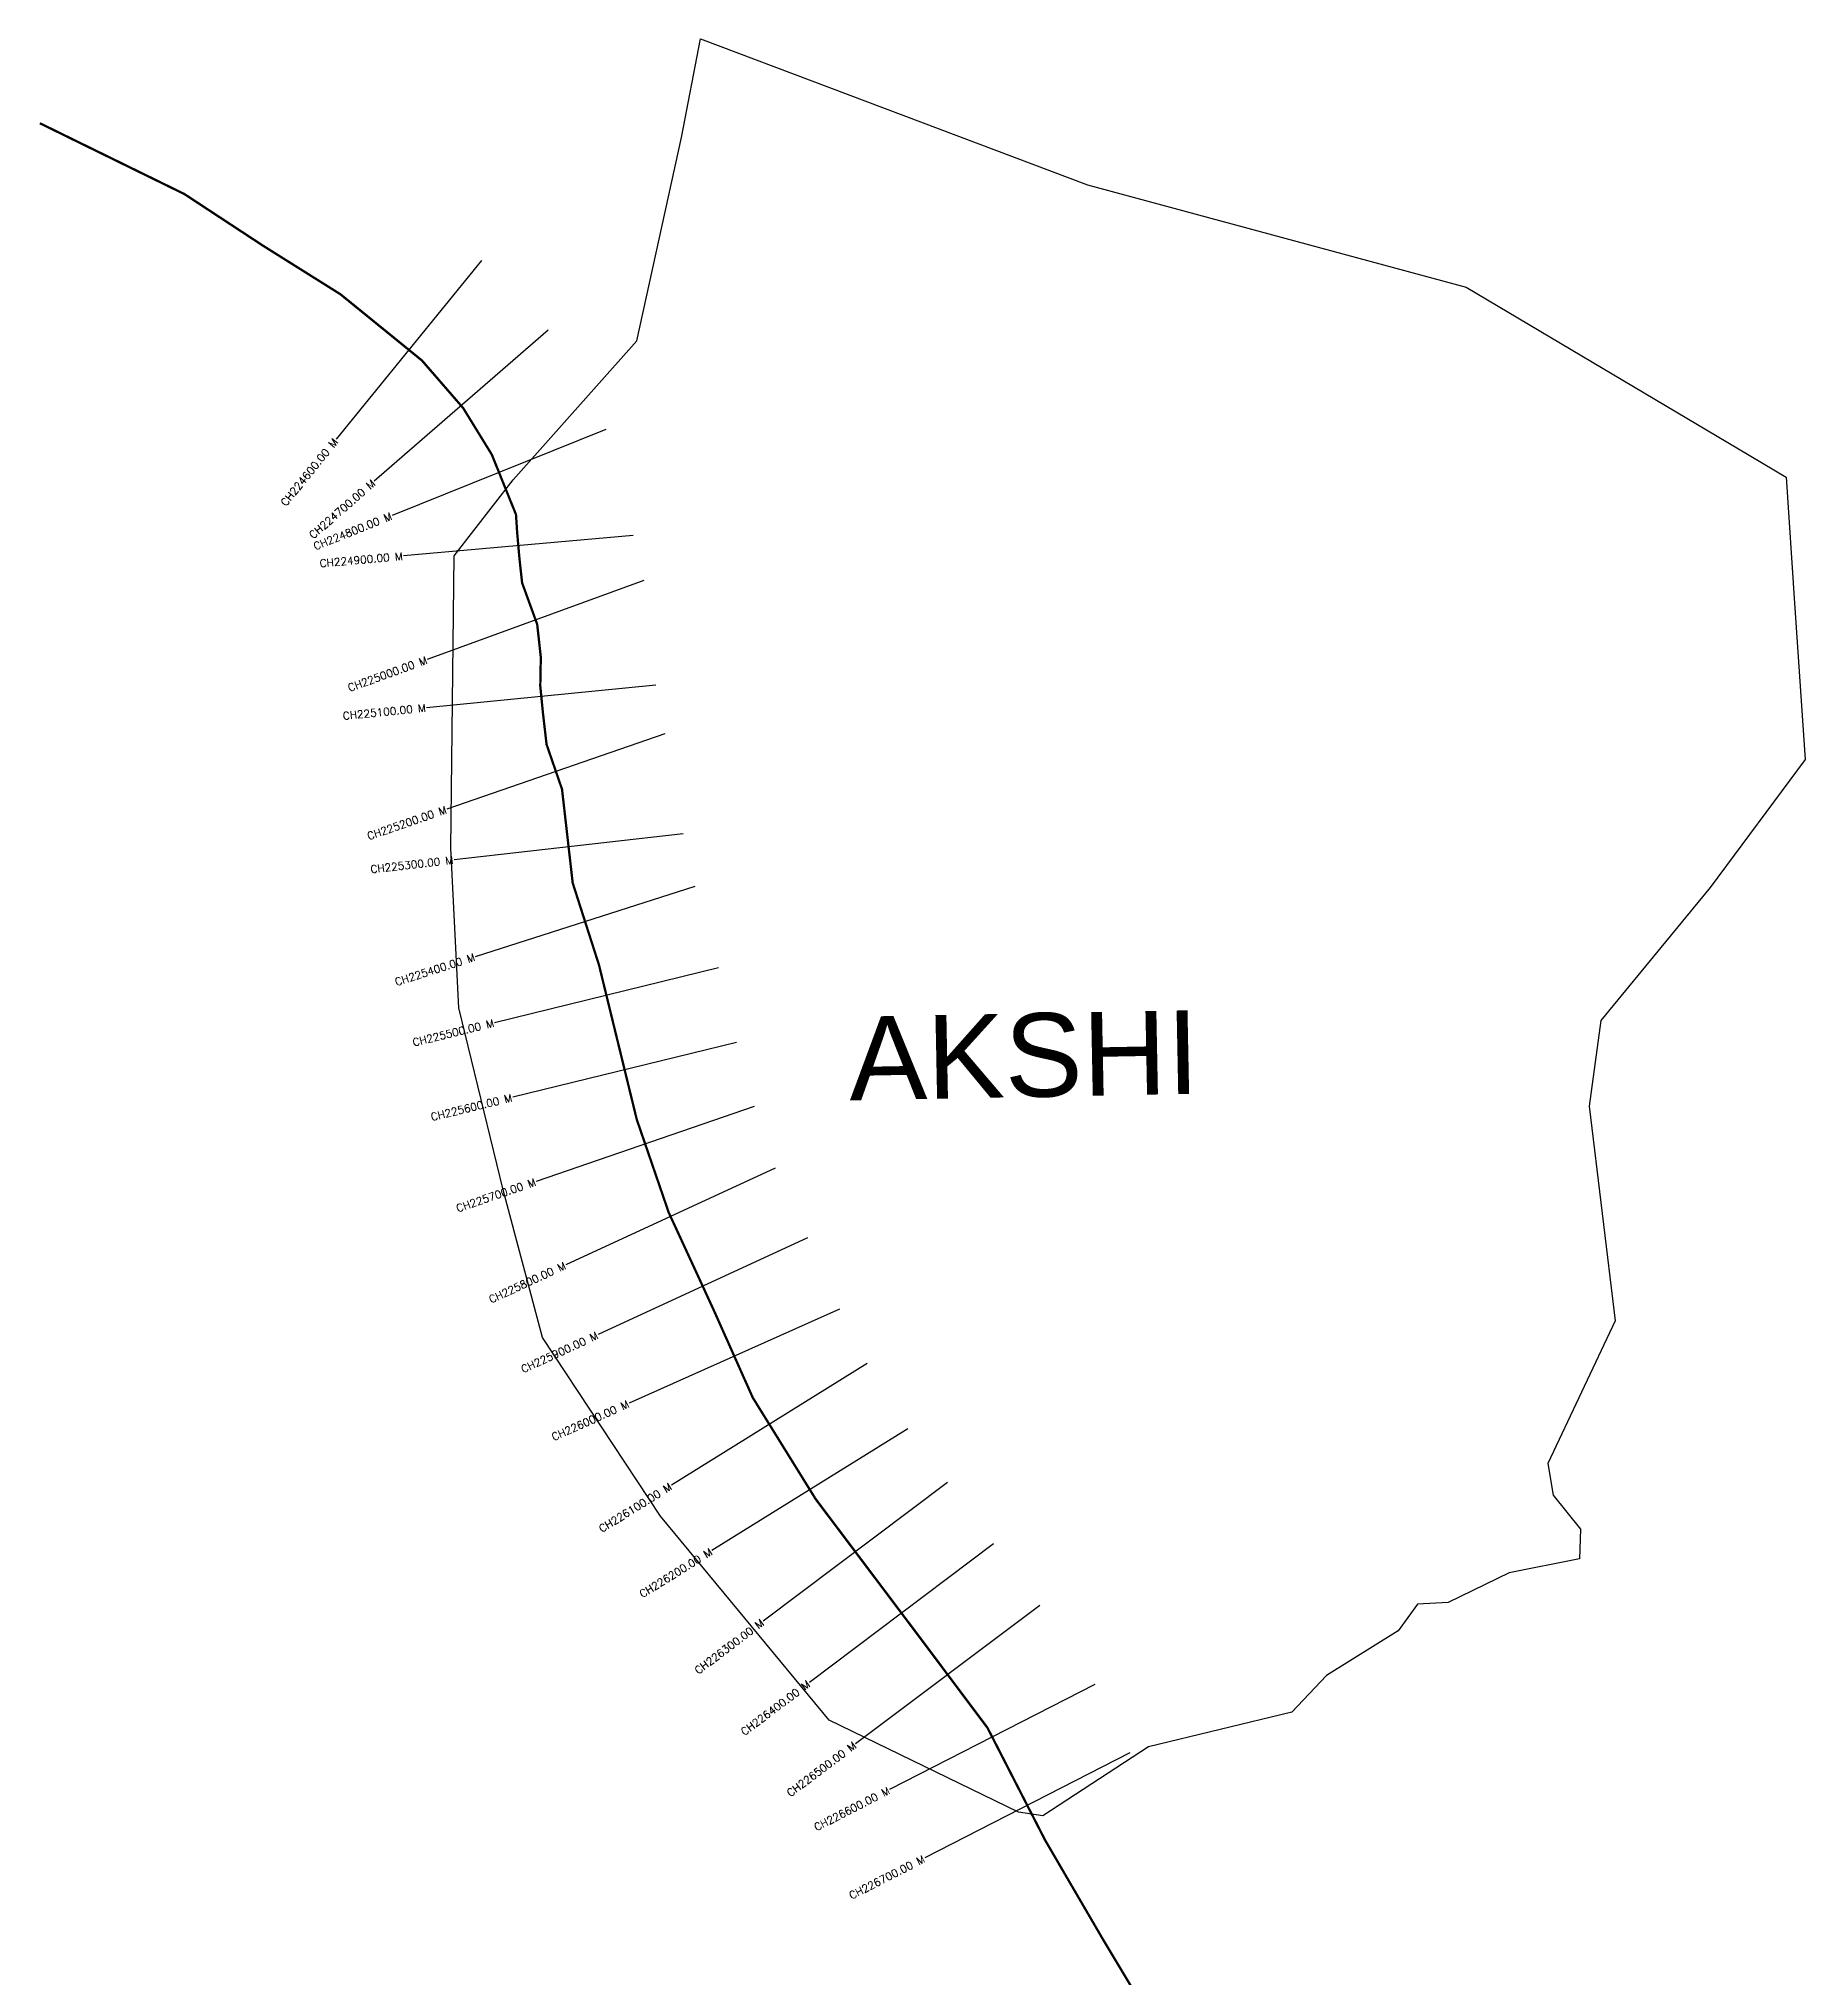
# Model space of a CAD drawing. Header units: metres. Extents: x 276130 to 278730, y 2057151 to 2062196.
# Drawn here: x 276130 to 278429, y 2059673 to 2062196 of the extents above; entities that cross this region are included whole.
import ezdxf
from ezdxf.enums import TextEntityAlignment as Align

# ---------------------------------------------------------------- set-up
doc = ezdxf.new("R2010")
doc.units = ezdxf.units.M
doc.header["$MEASUREMENT"] = 0
for name, color, linetype in [('CS', 134, 'Continuous'), ('CSMark', 6, 'Continuous'), ('NATURALLY PROTECTED', 3, 'Continuous'), ('village', 3, 'Continuous'), ('VILLAGE NAME', 250, 'Continuous')]:
    doc.layers.add(name, color=color, linetype=linetype)
doc.styles.get("Standard").update_dxf_attribs({"font": 'simplex.shx'})

msp = doc.modelspace()

# ---------------------------------------------------------------- linework, layer by layer
at = {"color": 6, "flags": 128}
msp.add_lwpolyline([(278136.6, 2060256.3), (278135.3, 2060217.8)], dxfattribs=at)
at = {"layer": 'CS'}
for p, q in [((276706.1, 2061907.3), (276516.9, 2061674.5)), ((276792.9, 2061816.5), (276566.4, 2061619.8)), ((276868, 2061687.4), (276589.7, 2061575.5)), ((276903.5, 2061549.1), (276604.6, 2061522.6)), ((276917.5, 2061490.5), (276635.6, 2061387.9)), ((276933.2, 2061354.6), (276634.6, 2061325.2)), ((276944.7, 2061291.3), (276661.1, 2061193.3)), ((276968.5, 2061161.1), (276670.4, 2061127.2)), ((276983.7, 2061092.7), (276698, 2061001.2)), ((277014.4, 2060986.6), (276723, 2060915.3)), ((277038.1, 2060889.5), (276746.7, 2060818.2)), ((277061, 2060806.3), (276777.3, 2060708.8)), ((277088.3, 2060726), (276815.9, 2060600.4)), ((277130.2, 2060635.2), (276857.8, 2060509.6)), ((277172.1, 2060542.3), (276898.1, 2060420.2)), ((277208.2, 2060471.6), (276953.3, 2060313.4)), ((277260.9, 2060386.6), (277006, 2060228.5)), ((277312.4, 2060317.1), (277072.7, 2060136.7)), ((277372.5, 2060237.2), (277132.8, 2060056.8)), ((277432.7, 2060157), (277192.7, 2059977)), ((277504.3, 2060054.2), (277237.3, 2059917.4)), ((277549.9, 2059965.2), (277282.9, 2059828.4))]:
    msp.add_line(p, q, dxfattribs=at)
at = {"layer": 'NATURALLY PROTECTED', "const_width": 3, "flags": 128}
msp.add_lwpolyline([(276131.4, 2062085.7), (276319.4, 2061993.6), (276422.2, 2061926.1), (276522.5, 2061863.2), (276628.6, 2061777), (276682.2, 2061715.2), (276719.5, 2061654.6), (276751, 2061576.5), (276752.5, 2061553.4), (276755.5, 2061519.2), (276759, 2061487.6), (276778.6, 2061433.7), (276783.3, 2061390.8), (276782.6, 2061353.4), (276786.1, 2061318.1), (276790.8, 2061277.4), (276810.9, 2061219.1), (276824.8, 2061097.1), (276859.1, 2060990.1), (276908.2, 2060789.3), (276949.8, 2060668.2), (277007.8, 2060542.5), (277059.2, 2060427.3), (277141, 2060295.4), (277275.3, 2060117), (277364.7, 2059997.6), (277439.6, 2059851.6), (277515, 2059722.3), (277567.5, 2059634.8)], dxfattribs=at)
at = {"layer": 'village', "color": 6}
for points in [[(276670.7, 2061522.6, 0), (276747.4, 2061621.6, 0), (276908.1, 2061802.6, 0), (276966.3, 2062067.2, 0), (276991.3, 2062195.7, 0), (277494.9, 2062005.4, 0), (277987.5, 2061872.3, 0), (278341.9, 2061661.9, 0), (278403.9, 2061625.1, 0), (278415.1, 2061461.4, 0), (278428.9, 2061257.9, 0), (278305.1, 2061091.2, 0), (278162.9, 2060918.1, 0), (278147.5, 2060806.7, 0), (278181.4, 2060527.3, 0), (278093.8, 2060341.7, 0), (278101, 2060300.5, 0), (278136.6, 2060256.3, 0)], [(278135.3, 2060217.8, 0), (278043.4, 2060199.4, 0), (277964.3, 2060160.6, 0), (277924.1, 2060158.5, 0), (277899.1, 2060123.9, 0), (277805.7, 2060065.7, 0), (277760.6, 2060017.9, 0), (277574.3, 2059972.8, 0), (277436.8, 2059883.3, 0), (277405.1, 2059888.1, 0), (277158.4, 2060007.5, 0), (276939.2, 2060273.1, 0), (276785.4, 2060505.8, 0), (276734.5, 2060697.7, 0), (276676.5, 2060934.5, 0), (276666.3, 2061142.4, 0), (276670.7, 2061522.6, 0)]]:
    msp.add_polyline3d(points, dxfattribs=at)

# ---------------------------------------------------------------- texts
at = {"layer": 'CSMark'}
for s, rotation, p in [('CH224600.00 M', 50.8995, (276516.2, 2061673.7)), ('CH224700.00 M', 40.9727, (276565.7, 2061619.1)), ('CH224800.00 M', 21.9164, (276588.8, 2061575.1)), ('CH224900.00 M', 5.0663, (276603.6, 2061522.5)), ('CH225000.00 M', 19.9895, (276634.7, 2061387.6)), ('CH225100.00 M', 5.639, (276633.6, 2061325.1)), ('CH225200.00 M', 19.0695, (276660.2, 2061193)), ('CH225300.00 M', 6.4961, (276669.4, 2061127.1)), ('CH225400.00 M', 17.7551, (276697.1, 2061000.9)), ('CH225500.00 M', 13.7426, (276722, 2060915.1)), ('CH225600.00 M', 13.7426, (276745.7, 2060818)), ('CH225700.00 M', 18.9718, (276776.3, 2060708.5)), ('CH225800.00 M', 24.7653, (276815, 2060599.9)), ('CH225900.00 M', 24.7653, (276856.9, 2060509.1)), ('CH226000.00 M', 24.0286, (276897.2, 2060419.7)), ('CH226100.00 M', 31.8078, (276952.4, 2060312.9)), ('CH226200.00 M', 31.8078, (277005.1, 2060227.9)), ('CH226300.00 M', 36.9689, (277071.9, 2060136.1)), ('CH226400.00 M', 36.9689, (277132, 2060056.2)), ('CH226500.00 M', 36.8607, (277191.9, 2059976.4)), ('CH226600.00 M', 27.1342, (277236.4, 2059917)), ('CH226700.00 M', 27.1342, (277282, 2059828))]:
    msp.add_text(s, height=10, rotation=rotation, dxfattribs=at).set_placement(p, align=Align.MIDDLE_RIGHT)
at = {"layer": 'VILLAGE NAME', "insert": (277183.2, 2060922.9), "char_height": 108.748, "attachment_point": 1, "rotation": 1.1028}
msp.add_mtext_dynamic_manual_height_columns('{\\fArial|b0|i0|c0|p34;AKSHI}', width=726.929, gutter_width=543.7, heights=[0], dxfattribs=at)

doc.saveas('drawing.dxf')
